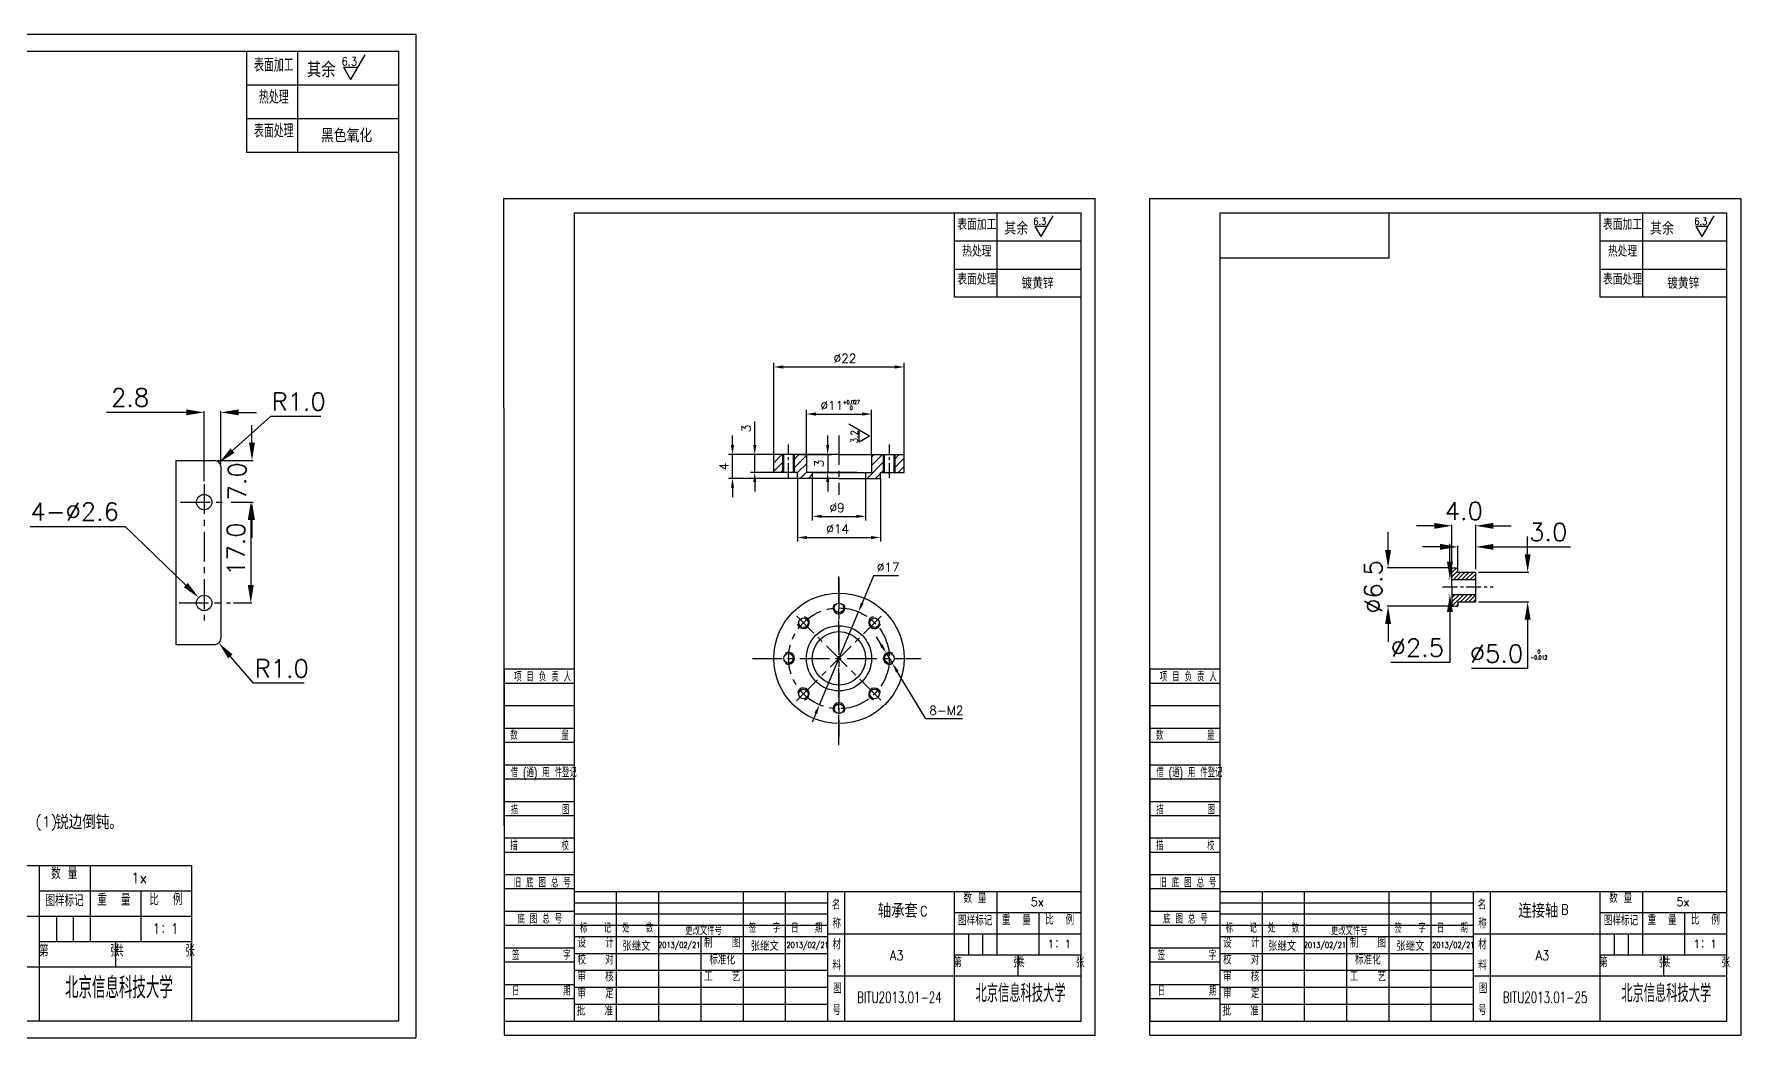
# Model space of a CAD drawing. Extents: x 2854 to 5858, y -1165 to 723.
# Drawn here: x 5184.2 to 5472.2, y -196 to -26.7 of the extents above; entities that cross this region are included whole.
import ezdxf
from ezdxf.enums import TextEntityAlignment as Align

# ---------------------------------------------------------------- set-up
doc = ezdxf.new("R2010")
doc.units = 0
doc.header["$MEASUREMENT"] = 0
doc.linetypes.add('PF_CENTER', pattern=[2, 1.25, -0.25, 0.25, -0.25])
doc.layers.get('0').update_dxf_attribs({"linetype": 'CONTINUOUS'})
doc.layers.get('DEFPOINTS').update_dxf_attribs({"linetype": 'CONTINUOUS'})
for name, color, linetype in [('1', 1, 'CONTINUOUS'), ('SMPEN_CENTER', 4, 'PF_CENTER'), ('SMPEN_DIM', 3, 'CONTINUOUS'), ('SMPEN_HATCH', 6, 'CONTINUOUS'), ('SMPEN_TEXT', 6, 'CONTINUOUS'), ('SMPEN_THICK', 7, 'CONTINUOUS')]:
    doc.layers.add(name, color=color, linetype=linetype)
doc.styles.get("Standard").update_dxf_attribs({"font": 'txt.shx', "bigfont": 'hshztxt.shx'})
doc.styles.add('STYLE1', font='complex.shx', dxfattribs={"bigfont": 'hzdx.shx'})
doc.dimstyles.get("Standard").update_dxf_attribs({"dimtxt": 3, "dimasz": 3, "dimexe": 0.18, "dimexo": 0.5, "dimgap": 1, "dimtad": 1, "dimtoh": 1, "dimdec": 1, "dimzin": 0, "dimdsep": 46, "dimtxsty": 'Standard', "dimcen": 0, "dimadec": 1, "dimazin": 0, "dimtfac": 1, "dimtdec": 1, "dimtofl": 0, "dimtmove": 0, "dimatfit": 3, "dimfxl": 0, "dimtolj": 1, "dimtzin": 0, "dimarcsym": 0})
doc.dimstyles.new('STANDARD$0', dxfattribs={"dimtxt": 3, "dimasz": 3, "dimexe": 0.18, "dimexo": 0.5, "dimgap": 1, "dimtad": 1, "dimtoh": 1, "dimdec": 1, "dimzin": 0, "dimdsep": 46, "dimtxsty": 'Standard', "dimcen": 0, "dimadec": 1, "dimazin": 0, "dimtfac": 1, "dimtdec": 1, "dimtofl": 0, "dimtmove": 0, "dimatfit": 3, "dimfxl": 0, "dimtolj": 1, "dimtzin": 0, "dimarcsym": 0})

# ---------------------------------------------------------------- blocks, each defined once
blk = doc.blocks.new('ADDBOX3')
at = {"layer": 'SMPEN_THICK', "ltscale": 8}
for p, q in [((-45, -30), (-45, 0)), ((-30, 0), (-30, -30)), ((-45, -10), (0, -10)), ((-45, -20), (0, -20)), ((0, -30), (-45, -30))]:
    blk.add_line(p, q, dxfattribs=at)
at = {"layer": 'SMPEN_TEXT', "ltscale": 8, "width": 0.667}
for s, p in [('表面加工', (-37.05, -7.32)), ('热处理', (-37.05, -16.82)), ('表面处理', (-37.05, -26.82))]:
    blk.add_text(s, height=4, dxfattribs=at).set_placement(p, align=Align.BOTTOM_CENTER)
at = {"layer": 'SMPEN_TEXT', "ltscale": 8}
for tag, p in [('HEATTREATMENT', (-15.54, -17.14)), ('SURFACETREATMENT', (-13.33, -26.97))]:
    blk.add_attdef(tag, text='', height=3.5, dxfattribs=at).set_placement(p, align=Align.BOTTOM_CENTER)
blk = doc.blocks.new('ADDBOX')
for p, q in [((0, 125), (0, 0)), ((0, 125), (25, 125)), ((25, 0), (25, 125))]:
    blk.add_line(p, q)
at = {"color": 1}
for p, q in [((0, 120), (25, 120)), ((0, 99), (25, 99)), ((0, 86), (25, 86)), ((0, 73), (25, 73)), ((0, 60), (25, 60)), ((0, 47), (25, 47)), ((0, 21), (25, 21)), ((0, 8), (25, 8))]:
    blk.add_line(p, q, dxfattribs=at)
for points in [[(0, 112), (25, 112)], [(0, 34), (25, 34)]]:
    blk.add_lwpolyline(points, dxfattribs=at)
for points in [[(0, 104), (25, 104)], [(0, 91), (25, 91)], [(0, 78), (25, 78)], [(0, 65), (25, 65)], [(0, 52), (25, 52)], [(0, 39), (25, 39)], [(0, 26), (25, 26)], [(0, 13), (25, 13)], [(0, 0), (25, 0)]]:
    blk.add_lwpolyline(points)
at = {"color": 1, "width": 0.67}
for s, p in [('项 目 负 责 人', (3.58, 120.61)), ('数        量', (2.2, 99.8)), ('借 (通) 用 件登记', (2.35, 86.62)), ('描        图', (2.35, 73.41)), ('描        校', (2.2, 60.68)), ('旧 底 图 总 号', (3.43, 47.48)), (' 底 图 总 号', (2.97, 34.66)), ('签        字', (2.82, 21.77)), ('日        期', (2.82, 9.04))]:
    blk.add_text(s, height=3, dxfattribs=at).set_placement(p)
at = {"color": 1, "ltscale": 20, "width": 0.67}
blk.add_attdef('PRJMANAGER', text='', height=3.5, dxfattribs=at).set_placement((1.5, 113), align=Align.BOTTOM_LEFT)
at = {"color": 1, "width": 0.67}
for tag, p in [('NUM', (1.5, 92)), ('DRAFTER', (1.5, 66)), ('DVERI', (1.5, 53)), ('OLDDRAWNO', (1.5, 40)), ('DRAWNO', (1.5, 27)), ('SIGNER', (1.5, 14)), ('DATE', (1.5, 1))]:
    blk.add_attdef(tag, text='', height=3.5, dxfattribs=at).set_placement(p, align=Align.BOTTOM_LEFT)
blk = doc.blocks.new('*D624')
at = {"layer": 'DEFPOINTS', "color": 0, "ltscale": 10}
for p in [(5427.45, -113.19), (5424.45, -117.45), (5427.45, -117.45)]:
    blk.add_point(p, dxfattribs=at)
at = {"layer": 'SMPEN_DIM', "color": 0, "lineweight": -2, "ltscale": 10}
for p, q in [((5421.45, -113.19), (5418.45, -113.19)), ((5424.45, -116.95), (5424.45, -113.01)), ((5427.45, -116.95), (5427.45, -113.01)), ((5430.45, -113.19), (5443.45, -113.19))]:
    blk.add_line(p, q, dxfattribs=at)
at = {"layer": 'SMPEN_DIM', "color": 0, "ltscale": 10}
for points in [[(5421.45, -112.69), (5421.45, -113.69), (5424.45, -113.19)], [(5430.45, -112.69), (5430.45, -113.69), (5427.45, -113.19)]]:
    blk.add_solid(points, dxfattribs=at)
at = {"layer": 'SMPEN_DIM', "color": 0, "ltscale": 10, "insert": (5439.7, -110.69), "char_height": 3, "attachment_point": 5}
blk.add_mtext('\\A1;3.0', dxfattribs=at)
blk = doc.blocks.new('*D623')
at = {"layer": 'DEFPOINTS', "color": 0, "ltscale": 10}
for p in [(5423.45, -118.7), (5423.11, -121.2), (5423.45, -121.2)]:
    blk.add_point(p, dxfattribs=at)
at = {"layer": 'SMPEN_DIM', "color": 0, "lineweight": -2, "ltscale": 10}
for p, q in [((5423.11, -115.7), (5423.11, -112.7)), ((5422.95, -118.7), (5422.93, -118.7)), ((5422.95, -121.2), (5422.93, -121.2)), ((5423.11, -124.2), (5423.11, -132.7)), ((5423.11, -132.7), (5413.11, -132.7))]:
    blk.add_line(p, q, dxfattribs=at)
at = {"layer": 'SMPEN_DIM', "color": 0, "ltscale": 10}
for points in [[(5422.61, -115.7), (5423.61, -115.7), (5423.11, -118.7)], [(5422.61, -124.2), (5423.61, -124.2), (5423.11, -121.2)]]:
    blk.add_solid(points, dxfattribs=at)
at = {"layer": 'SMPEN_DIM', "color": 0, "ltscale": 10, "insert": (5417.61, -130.2), "char_height": 3, "attachment_point": 5}
blk.add_mtext('\\A1;%%C2.5', dxfattribs=at)
blk = doc.blocks.new('*D622')
at = {"layer": 'DEFPOINTS', "color": 0, "ltscale": 10}
for p in [(5427.45, -109.64), (5423.45, -116.7), (5427.45, -117.45)]:
    blk.add_point(p, dxfattribs=at)
at = {"layer": 'SMPEN_DIM', "color": 0, "lineweight": -2, "ltscale": 10}
for p, q in [((5420.45, -109.64), (5417.45, -109.64)), ((5423.45, -116.2), (5423.45, -109.46)), ((5427.45, -116.95), (5427.45, -109.46)), ((5430.45, -109.64), (5433.45, -109.64))]:
    blk.add_line(p, q, dxfattribs=at)
at = {"layer": 'SMPEN_DIM', "color": 0, "ltscale": 10}
for points in [[(5420.45, -109.14), (5420.45, -110.14), (5423.45, -109.64)], [(5430.45, -109.14), (5430.45, -110.14), (5427.45, -109.64)]]:
    blk.add_solid(points, dxfattribs=at)
at = {"layer": 'SMPEN_DIM', "color": 0, "ltscale": 10, "insert": (5425.45, -107.14), "char_height": 3, "attachment_point": 5}
blk.add_mtext('\\A1;4.0', dxfattribs=at)
blk = doc.blocks.new('*D621')
at = {"layer": 'DEFPOINTS', "color": 0, "ltscale": 10}
for p in [(5427.45, -117.45), (5427.45, -122.45), (5436.22, -122.45)]:
    blk.add_point(p, dxfattribs=at)
at = {"layer": 'SMPEN_DIM', "color": 0, "lineweight": -2, "ltscale": 10}
for p, q in [((5436.22, -114.45), (5436.22, -111.45)), ((5427.95, -117.45), (5436.4, -117.45)), ((5427.95, -122.45), (5436.4, -122.45)), ((5436.22, -125.45), (5436.22, -133.7)), ((5436.22, -133.7), (5426.72, -133.7))]:
    blk.add_line(p, q, dxfattribs=at)
at = {"layer": 'SMPEN_DIM', "color": 0, "ltscale": 10}
for points in [[(5435.72, -114.45), (5436.72, -114.45), (5436.22, -117.45)], [(5435.72, -125.45), (5436.72, -125.45), (5436.22, -122.45)]]:
    blk.add_solid(points, dxfattribs=at)
at = {"layer": 'SMPEN_DIM', "color": 0, "ltscale": 10, "insert": (5430.97, -131.2), "char_height": 3, "attachment_point": 5}
blk.add_mtext('\\A1;%%C5.0', dxfattribs=at)
blk = doc.blocks.new('*D620')
at = {"layer": 'DEFPOINTS', "color": 0, "ltscale": 10}
for p in [(5423.45, -116.7), (5412.67, -123.2), (5423.45, -123.2)]:
    blk.add_point(p, dxfattribs=at)
at = {"layer": 'SMPEN_DIM', "color": 0, "lineweight": -2, "ltscale": 10}
for p, q in [((5412.67, -113.7), (5412.67, -110.7)), ((5422.95, -116.7), (5412.49, -116.7)), ((5422.95, -123.2), (5412.49, -123.2)), ((5412.67, -126.2), (5412.67, -129.2))]:
    blk.add_line(p, q, dxfattribs=at)
at = {"layer": 'SMPEN_DIM', "color": 0, "ltscale": 10}
for points in [[(5412.17, -113.7), (5413.17, -113.7), (5412.67, -116.7)], [(5412.17, -126.2), (5413.17, -126.2), (5412.67, -123.2)]]:
    blk.add_solid(points, dxfattribs=at)
at = {"layer": 'SMPEN_DIM', "color": 0, "ltscale": 10, "insert": (5410.17, -119.95), "char_height": 3, "attachment_point": 5, "rotation": 90}
blk.add_mtext('\\A1;%%C6.5', dxfattribs=at)
blk = doc.blocks.new('*D616')
at = {"layer": 'DEFPOINTS', "color": 0, "ltscale": 10}
for p in [(5215.69, -90.5), (5215.69, -99.64), (5212.89, -102.63)]:
    blk.add_point(p, dxfattribs=at)
at = {"layer": 'SMPEN_DIM', "color": 0, "lineweight": -2, "ltscale": 10}
for p, q in [((5209.89, -90.5), (5196.39, -90.5)), ((5212.89, -102.13), (5212.89, -90.32)), ((5215.69, -99.14), (5215.69, -90.32)), ((5218.69, -90.5), (5221.69, -90.5))]:
    blk.add_line(p, q, dxfattribs=at)
at = {"layer": 'SMPEN_DIM', "color": 0, "ltscale": 10}
for points in [[(5209.89, -90), (5209.89, -91), (5212.89, -90.5)], [(5218.69, -90), (5218.69, -91), (5215.69, -90.5)]]:
    blk.add_solid(points, dxfattribs=at)
at = {"layer": 'SMPEN_DIM', "color": 0, "ltscale": 10, "insert": (5200.39, -88), "char_height": 3, "attachment_point": 5}
blk.add_mtext('\\A1;2.8', dxfattribs=at)
blk = doc.blocks.new('*D615')
at = {"layer": 'DEFPOINTS', "color": 0, "ltscale": 10}
for p in [(5214.69, -98.64), (5220.95, -98.64), (5216.93, -105.64)]:
    blk.add_point(p, dxfattribs=at)
at = {"layer": 'SMPEN_DIM', "color": 0, "lineweight": -2, "ltscale": 10}
for p, q in [((5220.95, -95.64), (5220.95, -92.64)), ((5215.19, -98.64), (5221.13, -98.64)), ((5217.43, -105.64), (5221.13, -105.64)), ((5220.95, -108.64), (5220.95, -111.64))]:
    blk.add_line(p, q, dxfattribs=at)
at = {"layer": 'SMPEN_DIM', "color": 0, "ltscale": 10}
for points in [[(5220.45, -95.64), (5221.45, -95.64), (5220.95, -98.64)], [(5220.45, -108.64), (5221.45, -108.64), (5220.95, -105.64)]]:
    blk.add_solid(points, dxfattribs=at)
at = {"layer": 'SMPEN_DIM', "color": 0, "ltscale": 10, "insert": (5218.45, -102.14), "char_height": 3, "attachment_point": 5, "rotation": 90}
blk.add_mtext('\\A1;7.0', dxfattribs=at)
blk = doc.blocks.new('*D614')
at = {"layer": 'DEFPOINTS', "color": 0, "ltscale": 10}
for p in [(5216.93, -105.64), (5217.34, -122.64), (5220.75, -122.64)]:
    blk.add_point(p, dxfattribs=at)
at = {"layer": 'SMPEN_DIM', "color": 0, "lineweight": -2, "ltscale": 10}
for p, q in [((5217.43, -105.64), (5220.93, -105.64)), ((5220.75, -108.64), (5220.75, -119.64)), ((5217.84, -122.64), (5220.93, -122.64))]:
    blk.add_line(p, q, dxfattribs=at)
at = {"layer": 'SMPEN_DIM', "color": 0, "ltscale": 10}
for points in [[(5220.25, -108.64), (5221.25, -108.64), (5220.75, -105.64)], [(5220.25, -119.64), (5221.25, -119.64), (5220.75, -122.64)]]:
    blk.add_solid(points, dxfattribs=at)
at = {"layer": 'SMPEN_DIM', "color": 0, "ltscale": 10, "insert": (5218.25, -113.57), "char_height": 3, "attachment_point": 5, "rotation": 90}
blk.add_mtext('\\A1;17.0', dxfattribs=at)
blk = doc.blocks.new('*D613')
at = {"layer": 'DEFPOINTS', "color": 0, "ltscale": 10}
for p in [(5214.69, -128.64), (5215.34, -129.39)]:
    blk.add_point(p, dxfattribs=at)
at = {"layer": 'SMPEN_DIM', "color": 0, "lineweight": -2, "ltscale": 10}
for p, q in [((5221.23, -136.2), (5217.31, -131.66)), ((5229.73, -136.2), (5221.23, -136.2))]:
    blk.add_line(p, q, dxfattribs=at)
at = {"layer": 'SMPEN_DIM', "color": 0, "ltscale": 10}
blk.add_solid([(5217.68, -131.33), (5216.93, -131.99), (5215.34, -129.39)], dxfattribs=at)
at = {"layer": 'SMPEN_DIM', "color": 0, "ltscale": 10, "insert": (5225.98, -133.7), "char_height": 3, "attachment_point": 5}
blk.add_mtext('\\A1;R1.0', dxfattribs=at)
blk = doc.blocks.new('*D612')
at = {"layer": 'DEFPOINTS', "color": 0, "ltscale": 10}
for p in [(5214.69, -99.64), (5215.43, -98.97)]:
    blk.add_point(p, dxfattribs=at)
at = {"layer": 'SMPEN_DIM', "color": 0, "lineweight": -2, "ltscale": 10}
for p, q in [((5224.08, -91.19), (5217.66, -96.96)), ((5232.58, -91.19), (5224.08, -91.19))]:
    blk.add_line(p, q, dxfattribs=at)
at = {"layer": 'SMPEN_DIM', "color": 0, "ltscale": 10}
blk.add_solid([(5217.33, -96.59), (5218, -97.33), (5215.43, -98.97)], dxfattribs=at)
at = {"layer": 'SMPEN_DIM', "color": 0, "ltscale": 10, "insert": (5228.83, -88.69), "char_height": 3, "attachment_point": 5}
blk.add_mtext('\\A1;R1.0', dxfattribs=at)
blk = doc.blocks.new('*D611')
at = {"layer": 'DEFPOINTS', "color": 0, "ltscale": 10}
for p in [(5211.95, -121.73), (5213.82, -123.54)]:
    blk.add_point(p, dxfattribs=at)
at = {"layer": 'SMPEN_DIM', "color": 0, "lineweight": -2, "ltscale": 10}
for p, q in [((5183.54, -109.74), (5199.54, -109.74)), ((5199.54, -109.74), (5209.8, -119.65))]:
    blk.add_line(p, q, dxfattribs=at)
at = {"layer": 'SMPEN_DIM', "color": 0, "ltscale": 10}
blk.add_solid([(5210.14, -119.29), (5209.45, -120.01), (5211.95, -121.73)], dxfattribs=at)
at = {"layer": 'SMPEN_DIM', "color": 0, "ltscale": 10, "insert": (5191.04, -107.24), "char_height": 3, "attachment_point": 5}
blk.add_mtext('\\A1;4-∅2.6', dxfattribs=at)
blk = doc.blocks.new('*D605')
at = {"layer": 'DEFPOINTS', "color": 0, "ltscale": 10}
for p in [(5305.79, -97.63), (5309.01, -97.63), (5309.01, -100.63)]:
    blk.add_point(p, dxfattribs=at)
at = {"layer": 'SMPEN_DIM', "color": 0, "lineweight": -2, "ltscale": 10}
for p, q in [((5305.79, -96.03), (5305.79, -92.03)), ((5309.01, -97.63), (5305.09, -97.63)), ((5305.79, -100.63), (5305.79, -97.63)), ((5309.01, -100.63), (5305.09, -100.63)), ((5305.79, -102.23), (5305.79, -103.83))]:
    blk.add_line(p, q, dxfattribs=at)
at = {"layer": 'SMPEN_DIM', "color": 0, "ltscale": 10}
for points in [[(5305.53, -96.03), (5306.06, -96.03), (5305.79, -97.63)], [(5305.53, -102.23), (5306.06, -102.23), (5305.79, -100.63)]]:
    blk.add_solid(points, dxfattribs=at)
at = {"layer": 'SMPEN_DIM', "color": 0, "ltscale": 10, "insert": (5304.34, -93.23), "char_height": 1.5, "attachment_point": 5, "rotation": 90}
blk.add_mtext('\\A1;3', dxfattribs=at)
blk = doc.blocks.new('*D604')
at = {"layer": 'DEFPOINTS', "color": 0, "ltscale": 10}
for p in [(5331.01, -82.85), (5309.01, -97.63), (5331.01, -97.63)]:
    blk.add_point(p, dxfattribs=at)
at = {"layer": 'SMPEN_DIM', "color": 0, "lineweight": -2, "ltscale": 10}
for p, q in [((5309.01, -97.63), (5309.01, -82.15)), ((5310.61, -82.85), (5329.41, -82.85)), ((5331.01, -97.63), (5331.01, -82.15))]:
    blk.add_line(p, q, dxfattribs=at)
at = {"layer": 'SMPEN_DIM', "color": 0, "ltscale": 10}
for points in [[(5310.61, -82.58), (5310.61, -83.12), (5309.01, -82.85)], [(5329.41, -82.58), (5329.41, -83.12), (5331.01, -82.85)]]:
    blk.add_solid(points, dxfattribs=at)
at = {"layer": 'SMPEN_DIM', "color": 0, "ltscale": 10, "insert": (5321.03, -81.4), "char_height": 1.5, "attachment_point": 5}
blk.add_mtext('\\A1;%%C22', dxfattribs=at)
blk = doc.blocks.new('*D603')
at = {"layer": 'DEFPOINTS', "color": 0, "ltscale": 10}
for p in [(5325.51, -90.79), (5314.51, -97.63), (5325.51, -97.63)]:
    blk.add_point(p, dxfattribs=at)
at = {"layer": 'SMPEN_DIM', "color": 0, "lineweight": -2, "ltscale": 10}
for p, q in [((5314.51, -97.63), (5314.51, -90.09)), ((5316.11, -90.79), (5323.91, -90.79)), ((5325.51, -97.63), (5325.51, -90.09))]:
    blk.add_line(p, q, dxfattribs=at)
at = {"layer": 'SMPEN_DIM', "color": 0, "ltscale": 10}
for points in [[(5316.11, -90.52), (5316.11, -91.06), (5314.51, -90.79)], [(5323.91, -90.52), (5323.91, -91.06), (5325.51, -90.79)]]:
    blk.add_solid(points, dxfattribs=at)
at = {"layer": 'SMPEN_DIM', "color": 0, "ltscale": 10, "insert": (5318.82, -89.34), "char_height": 1.5, "attachment_point": 5}
blk.add_mtext('\\A1;%%C11', dxfattribs=at)
blk = doc.blocks.new('*D602')
at = {"layer": 'DEFPOINTS', "color": 0, "ltscale": 10}
for p in [(5313.22, -97.63), (5315.51, -100.63), (5318.1, -100.63)]:
    blk.add_point(p, dxfattribs=at)
at = {"layer": 'SMPEN_DIM', "color": 0, "lineweight": -2, "ltscale": 10}
for p, q in [((5318.1, -96.03), (5318.1, -94.43)), ((5313.22, -97.63), (5318.8, -97.63)), ((5318.1, -97.63), (5318.1, -100.63)), ((5315.51, -100.63), (5318.8, -100.63)), ((5318.1, -102.23), (5318.1, -103.83))]:
    blk.add_line(p, q, dxfattribs=at)
at = {"layer": 'SMPEN_DIM', "color": 0, "ltscale": 10}
for points in [[(5317.84, -96.03), (5318.37, -96.03), (5318.1, -97.63)], [(5317.84, -102.23), (5318.37, -102.23), (5318.1, -100.63)]]:
    blk.add_solid(points, dxfattribs=at)
at = {"layer": 'SMPEN_DIM', "color": 0, "ltscale": 10, "insert": (5316.65, -99.13), "char_height": 1.5, "attachment_point": 5, "rotation": 90}
blk.add_mtext('\\A1;3', dxfattribs=at)
blk = doc.blocks.new('*D601')
at = {"layer": 'DEFPOINTS', "color": 0, "ltscale": 10}
for p in [(5302.04, -97.63), (5309.01, -97.63), (5313.01, -101.63)]:
    blk.add_point(p, dxfattribs=at)
at = {"layer": 'SMPEN_DIM', "color": 0, "lineweight": -2, "ltscale": 10}
for p, q in [((5302.04, -96.03), (5302.04, -94.43)), ((5309.01, -97.63), (5301.34, -97.63)), ((5302.04, -101.63), (5302.04, -97.63)), ((5313.01, -101.63), (5301.34, -101.63)), ((5302.04, -103.23), (5302.04, -104.83))]:
    blk.add_line(p, q, dxfattribs=at)
at = {"layer": 'SMPEN_DIM', "color": 0, "ltscale": 10}
for points in [[(5301.77, -96.03), (5302.31, -96.03), (5302.04, -97.63)], [(5301.77, -103.23), (5302.31, -103.23), (5302.04, -101.63)]]:
    blk.add_solid(points, dxfattribs=at)
at = {"layer": 'SMPEN_DIM', "color": 0, "ltscale": 10, "insert": (5300.59, -99.63), "char_height": 1.5, "attachment_point": 5, "rotation": 90}
blk.add_mtext('\\A1;4', dxfattribs=at)
blk = doc.blocks.new('*D600')
at = {"layer": 'DEFPOINTS', "color": 0, "ltscale": 10}
for p in [(5323.3, -124.15), (5316.71, -139.82)]:
    blk.add_point(p, dxfattribs=at)
at = {"layer": 'SMPEN_DIM', "color": 0, "lineweight": -2, "ltscale": 10}
for p, q in [((5325.86, -118.07), (5323.92, -122.68)), ((5330.06, -118.07), (5325.86, -118.07)), ((5316.71, -139.82), (5323.3, -124.15)), ((5316.09, -141.3), (5315.47, -142.77))]:
    blk.add_line(p, q, dxfattribs=at)
at = {"layer": 'SMPEN_DIM', "color": 0, "ltscale": 10}
for points in [[(5323.68, -122.58), (5324.17, -122.78), (5323.3, -124.15)], [(5315.84, -141.19), (5316.33, -141.4), (5316.71, -139.82)]]:
    blk.add_solid(points, dxfattribs=at)
at = {"layer": 'SMPEN_DIM', "color": 0, "ltscale": 10, "insert": (5328.31, -116.62), "char_height": 1.5, "attachment_point": 5}
blk.add_mtext('\\A1;∅17', dxfattribs=at)
blk = doc.blocks.new('*D599')
at = {"layer": 'DEFPOINTS', "color": 0, "ltscale": 10}
for p in [(5327.99, -131.13), (5329.02, -132.84)]:
    blk.add_point(p, dxfattribs=at)
at = {"layer": 'SMPEN_DIM', "color": 0, "lineweight": -2, "ltscale": 10}
for p, q in [((5327.16, -129.76), (5326.34, -128.39)), ((5327.99, -131.13), (5329.02, -132.84)), ((5334.68, -142.22), (5329.85, -134.22)), ((5340.88, -142.22), (5334.68, -142.22))]:
    blk.add_line(p, q, dxfattribs=at)
at = {"layer": 'SMPEN_DIM', "color": 0, "ltscale": 10}
for points in [[(5327.39, -129.62), (5326.94, -129.9), (5327.99, -131.13)], [(5330.08, -134.08), (5329.62, -134.35), (5329.02, -132.84)]]:
    blk.add_solid(points, dxfattribs=at)
at = {"layer": 'SMPEN_DIM', "color": 0, "ltscale": 10, "insert": (5338.13, -140.77), "char_height": 1.5, "attachment_point": 5}
blk.add_mtext('\\A1;8-M2', dxfattribs=at)
blk = doc.blocks.new('*D598')
at = {"layer": 'DEFPOINTS', "color": 0, "ltscale": 10}
for p in [(5313.01, -101.63), (5327.01, -101.63), (5327.01, -111.61)]:
    blk.add_point(p, dxfattribs=at)
at = {"layer": 'SMPEN_DIM', "color": 0, "lineweight": -2, "ltscale": 10}
for p, q in [((5313.01, -101.63), (5313.01, -112.31)), ((5327.01, -101.63), (5327.01, -112.31)), ((5314.61, -111.61), (5325.41, -111.61))]:
    blk.add_line(p, q, dxfattribs=at)
at = {"layer": 'SMPEN_DIM', "color": 0, "ltscale": 10}
for points in [[(5314.61, -111.35), (5314.61, -111.88), (5313.01, -111.61)], [(5325.41, -111.35), (5325.41, -111.88), (5327.01, -111.61)]]:
    blk.add_solid(points, dxfattribs=at)
at = {"layer": 'SMPEN_DIM', "color": 0, "ltscale": 10, "insert": (5319.79, -110.16), "char_height": 1.5, "attachment_point": 5}
blk.add_mtext('\\A1;%%C14', dxfattribs=at)
blk = doc.blocks.new('*D597')
at = {"layer": 'DEFPOINTS', "color": 0, "ltscale": 10}
for p in [(5315.51, -101.63), (5324.51, -101.63), (5324.51, -108.04)]:
    blk.add_point(p, dxfattribs=at)
at = {"layer": 'SMPEN_DIM', "color": 0, "lineweight": -2, "ltscale": 10}
for p, q in [((5315.51, -101.63), (5315.51, -108.74)), ((5324.51, -101.63), (5324.51, -108.74)), ((5317.11, -108.04), (5322.91, -108.04))]:
    blk.add_line(p, q, dxfattribs=at)
at = {"layer": 'SMPEN_DIM', "color": 0, "ltscale": 10}
for points in [[(5317.11, -107.77), (5317.11, -108.31), (5315.51, -108.04)], [(5322.91, -107.77), (5322.91, -108.31), (5324.51, -108.04)]]:
    blk.add_solid(points, dxfattribs=at)
at = {"layer": 'SMPEN_DIM', "color": 0, "ltscale": 10, "insert": (5319.68, -106.59), "char_height": 1.5, "attachment_point": 5}
blk.add_mtext('\\A1;%%C9', dxfattribs=at)

msp = doc.modelspace()

# ---------------------------------------------------------------- hatches: boundary and pattern name
at = {"layer": 'SMPEN_HATCH'}
h = msp.add_hatch(dxfattribs=at)
h.set_pattern_fill('ANSI31', color=256, scale=8, style=0)
h.set_pattern_definition([(45, (3801.1326, -1988.7251), (-0.7071068, 0.7071068), [])])
h.paths.add_polyline_path([(5310.51, -97.63), (5309.01, -97.63), (5309.01, -100.63), (5310.51, -100.63)])
h.paths.add_polyline_path([(5310.71, -97.63), (5310.51, -97.63), (5310.51, -100.63), (5310.71, -100.63)])
h.paths.add_polyline_path([(5312.51, -97.63), (5312.31, -97.63), (5312.31, -100.63), (5312.51, -100.63)])
h.paths.add_polyline_path([(5314.51, -97.63), (5312.51, -97.63), (5312.51, -100.63), (5313.01, -100.63), (5313.01, -101.63), (5315.51, -101.63), (5315.51, -100.63), (5314.51, -100.63)])
h.paths.add_polyline_path([(5327.01, -100.63), (5327.51, -100.63), (5327.51, -97.63), (5325.51, -97.63), (5325.51, -100.63), (5324.51, -100.63), (5324.51, -101.63), (5327.01, -101.63)])
h.paths.add_polyline_path([(5327.71, -97.63), (5327.51, -97.63), (5327.51, -100.63), (5327.71, -100.63)])
h.paths.add_polyline_path([(5329.51, -97.63), (5329.31, -97.63), (5329.31, -100.63), (5329.51, -100.63)])
h.paths.add_polyline_path([(5331.01, -97.63), (5329.51, -97.63), (5329.51, -100.63), (5331.01, -100.63)])
h = msp.add_hatch(dxfattribs=at)
h.set_pattern_fill('ANSI31', color=256, scale=4, style=0)
h.set_pattern_definition([(45, (3810.34475, -1988.72507), (-0.35355339, 0.35355339), [])])
h.paths.add_polyline_path([(5424.45, -117.45), (5424.45, -116.7), (5423.45, -116.7), (5423.45, -118.7), (5424.45, -118.7), (5427.45, -118.7), (5427.45, -117.45)])
h.paths.add_polyline_path([(5427.45, -122.45), (5427.45, -121.2), (5424.45, -121.2), (5423.45, -121.2), (5423.45, -123.2), (5424.45, -123.2), (5424.45, -122.45)])

# ---------------------------------------------------------------- linework, layer by layer
for p, q in [((5108.15, -29.56), (5245.75, -29.56)), ((5384.33, -56.83), (5469.83, -56.83)), ((5309.01, -100.63), (5309.01, -97.63)), ((5314.51, -97.63), (5309.01, -97.63)), ((5320.01, -97.63), (5314.51, -97.63)), ((5320.01, -97.63), (5325.51, -97.63)), ((5325.51, -97.63), (5331.01, -97.63)), ((5331.01, -100.63), (5331.01, -97.63)), ((5208.09, -98.64), (5214.69, -98.64)), ((5208.09, -98.64), (5208.09, -120.64)), ((5313.01, -100.63), (5309.01, -100.63)), ((5313.01, -101.63), (5313.01, -100.63)), ((5317.01, -100.63), (5314.51, -100.63)), ((5317.01, -100.63), (5323.01, -100.63)), ((5323.01, -100.63), (5317.01, -100.63)), ((5323.01, -100.63), (5325.51, -100.63)), ((5327.01, -101.63), (5327.01, -100.63)), ((5327.01, -100.63), (5331.01, -100.63)), ((5320.01, -101.63), (5313.01, -101.63)), ((5320.01, -101.63), (5327.01, -101.63)), ((5423.45, -119.95), (5423.45, -116.7)), ((5424.45, -117.45), (5424.45, -116.7)), ((5427.45, -122.45), (5427.45, -117.45)), ((5208.09, -120.64), (5208.09, -129.64)), ((5423.45, -119.95), (5423.45, -123.2)), ((5424.45, -122.45), (5424.45, -123.2)), ((5208.09, -129.64), (5214.69, -129.64)), ((5108.15, -193.15), (5245.75, -193.15)), ((5275.37, -193.16), (5360.87, -193.16)), ((5384.33, -193.16), (5469.83, -193.16))]:
    msp.add_line(p, q)
at = {"linetype": 'Continuous'}
for p, q in [((5245.75, -193.15), (5245.75, -29.56)), ((5275.37, -193.16), (5275.37, -56.83)), ((5360.87, -193.16), (5360.87, -56.83)), ((5384.33, -193.16), (5384.33, -56.83)), ((5469.83, -193.16), (5469.83, -56.83))]:
    msp.add_line(p, q, dxfattribs=at)
at = {"ltscale": 10}
for p, q in [((5275.37, -56.83), (5360.87, -56.83)), ((5210.75, -166.93), (5210.75, -193.15))]:
    msp.add_line(p, q, dxfattribs=at)
at = {"ltscale": 4}
for p, q in [((5310.71, -100.63), (5310.71, -97.63)), ((5312.31, -100.63), (5312.31, -97.63)), ((5327.71, -100.63), (5327.71, -97.63)), ((5329.31, -100.63), (5329.31, -97.63)), ((5215.69, -99.64), (5215.69, -128.64))]:
    msp.add_line(p, q, dxfattribs=at)
at = {"ltscale": 8}
for p, q in [((5314.51, -97.63), (5314.51, -100.63)), ((5325.51, -97.63), (5325.51, -100.63)), ((5315.51, -100.63), (5315.51, -101.63)), ((5324.51, -100.63), (5324.51, -101.63)), ((5423.45, -116.7), (5424.45, -116.7)), ((5424.45, -117.45), (5427.45, -117.45)), ((5423.45, -118.7), (5424.45, -118.7)), ((5423.45, -121.2), (5424.45, -121.2)), ((5423.45, -123.2), (5424.45, -123.2)), ((5424.45, -122.45), (5427.45, -122.45))]:
    msp.add_line(p, q, dxfattribs=at)
at = {"ltscale": 2}
for p, q in [((5424.45, -118.7), (5427.45, -118.7)), ((5424.45, -121.2), (5427.45, -121.2))]:
    msp.add_line(p, q, dxfattribs=at)
at = {"color": 7}
for p, q in [((5108.15, -166.93), (5210.75, -166.93)), ((5108.15, -166.93), (5210.75, -166.93)), ((5185.1, -193.15), (5185.1, -166.93)), ((5275.37, -193.16), (5275.37, -171.31)), ((5275.37, -171.31), (5360.87, -171.31)), ((5275.37, -171.31), (5360.87, -171.31)), ((5318.12, -193.16), (5318.12, -171.31)), ((5339.49, -193.16), (5339.49, -171.31)), ((5384.33, -171.31), (5469.83, -171.31)), ((5384.33, -171.31), (5469.83, -171.31)), ((5384.33, -193.16), (5384.33, -171.31)), ((5427.08, -193.16), (5427.08, -171.31)), ((5448.45, -193.16), (5448.45, -171.31)), ((5159.45, -175.48), (5210.75, -175.48)), ((5318.12, -178.43), (5360.87, -178.43)), ((5427.08, -178.43), (5469.83, -178.43)), ((5275.37, -178.91), (5318.12, -178.91)), ((5384.33, -178.91), (5427.08, -178.91)), ((5159.45, -184.03), (5210.75, -184.03)), ((5318.12, -185.56), (5360.87, -185.56)), ((5427.08, -185.56), (5469.83, -185.56))]:
    msp.add_line(p, q, dxfattribs=at)
at = {"color": 6}
for p, q in [((5193.65, -166.93), (5193.65, -179.76)), ((5202.2, -171.21), (5202.2, -179.76)), ((5282.49, -193.16), (5282.49, -171.31)), ((5289.62, -193.16), (5289.62, -171.31)), ((5303.87, -193.16), (5303.87, -171.31)), ((5310.99, -193.16), (5310.99, -171.31)), ((5320.97, -193.16), (5320.97, -171.31)), ((5346.62, -171.31), (5346.62, -181.99)), ((5391.45, -193.16), (5391.45, -171.31)), ((5398.58, -193.16), (5398.58, -171.31)), ((5412.83, -193.16), (5412.83, -171.31)), ((5419.95, -193.16), (5419.95, -171.31)), ((5429.93, -193.16), (5429.93, -171.31)), ((5455.58, -171.31), (5455.58, -181.99)), ((5187.95, -175.48), (5187.95, -179.76)), ((5190.8, -175.48), (5190.8, -179.76)), ((5275.37, -173.21), (5318.12, -173.21)), ((5275.37, -175.11), (5318.12, -175.11)), ((5353.74, -174.87), (5353.74, -181.99)), ((5384.33, -173.21), (5427.08, -173.21)), ((5384.33, -175.11), (5427.08, -175.11)), ((5462.7, -174.87), (5462.7, -181.99)), ((5275.37, -177.01), (5318.12, -177.01)), ((5341.87, -178.43), (5341.87, -181.99)), ((5344.24, -178.43), (5344.24, -181.99)), ((5384.33, -177.01), (5427.08, -177.01)), ((5450.83, -178.43), (5450.83, -181.99)), ((5453.2, -178.43), (5453.2, -181.99)), ((5197.93, -179.76), (5197.93, -184.03)), ((5296.74, -193.16), (5296.74, -178.91)), ((5405.7, -193.16), (5405.7, -178.91)), ((5275.37, -181.76), (5318.12, -181.76)), ((5350.18, -181.99), (5350.18, -185.56)), ((5384.33, -181.76), (5427.08, -181.76)), ((5459.14, -181.99), (5459.14, -185.56)), ((5275.37, -184.61), (5318.12, -184.61)), ((5384.33, -184.61), (5427.08, -184.61)), ((5275.37, -187.46), (5318.12, -187.46)), ((5384.33, -187.46), (5427.08, -187.46)), ((5275.37, -190.31), (5318.12, -190.31)), ((5384.33, -190.31), (5427.08, -190.31))]:
    msp.add_line(p, q, dxfattribs=at)
for centre, radius in [((5212.89, -105.64), 1.3), ((5212.89, -122.64), 1.3), ((5320.01, -131.99), 11), ((5320.01, -123.49), 0.8), ((5314, -125.98), 0.8), ((5320.01, -131.99), 5.5), ((5326.02, -125.98), 0.8), ((5320.01, -131.99), 4.5), ((5311.51, -131.99), 0.8), ((5328.51, -131.99), 0.8), ((5314, -138), 0.8), ((5326.02, -138), 0.8), ((5320.01, -140.49), 0.8)]:
    msp.add_circle(centre, radius)
msp.add_arc((5214.69, -99.64), 1, 0, 90)
at = {"color": 7, "ltscale": 4}
msp.add_arc((5214.69, -128.64), 1, 270, 0, dxfattribs=at)
at = {"layer": '1', "ltscale": 10}
for p, q in [((5248.6, -26.71), (5248.6, -196)), ((5263.39, -54.43), (5263.49, -195.53)), ((5263.39, -54.43), (5363.24, -54.43)), ((5363.24, -195.53), (5363.24, -54.43)), ((5372.45, -54.43), (5472.2, -54.43)), ((5372.45, -195.53), (5372.45, -54.43)), ((5472.2, -54.43), (5472.2, -195.53)), ((5093.9, -196), (5248.6, -196))]:
    msp.add_line(p, q, dxfattribs=at)
at = {"layer": 'SMPEN_CENTER', "ltscale": 4}
for p, q in [((5320.01, -94.38), (5320.01, -104.42)), ((5212.89, -102.63), (5212.89, -126.2)), ((5208.91, -105.64), (5216.93, -105.64)), ((5320.01, -146.6), (5320.01, -118.16)), ((5320.01, -118.42), (5320.01, -145.33)), ((5208.64, -122.64), (5217.34, -122.64)), ((5312.85, -139.15), (5327.14, -124.85)), ((5327.07, -139.05), (5312.92, -124.9)), ((5305.4, -131.99), (5333.84, -131.99))]:
    msp.add_line(p, q, dxfattribs=at)
at = {"layer": 'SMPEN_CENTER', "ltscale": 2}
for p, q in [((5311.51, -101.56), (5311.51, -95.91)), ((5328.51, -101.56), (5328.51, -95.91)), ((5421.87, -119.95), (5430.42, -119.95))]:
    msp.add_line(p, q, dxfattribs=at)
at = {"layer": 'SMPEN_CENTER', "ltscale": 4}
msp.add_circle((5320.01, -131.99), 8.5, dxfattribs=at)
at = {"layer": 'SMPEN_DIM'}
for p, q in [((5239.99, -30.18), (5237.57, -34.37)), ((5236.37, -32.3), (5237.57, -34.37)), ((5236.37, -32.3), (5238.77, -32.3)), ((5356.07, -57.35), (5354.05, -60.84)), ((5467.62, -57.35), (5465.6, -60.84)), ((5353.05, -59.12), (5355.05, -59.12)), ((5353.05, -59.12), (5354.05, -60.84)), ((5464.61, -59.12), (5466.6, -59.12)), ((5464.61, -59.12), (5465.6, -60.84)), ((5321.67, -92.43), (5325.17, -94.45)), ((5323.44, -95.45), (5323.44, -93.45)), ((5323.44, -95.45), (5325.17, -94.45))]:
    msp.add_line(p, q, dxfattribs=at)
at = {"layer": 'SMPEN_DIM', "ltscale": 4}
for p, q in [((5310.51, -100.63), (5310.51, -97.63)), ((5312.51, -100.63), (5312.51, -97.63)), ((5327.51, -100.63), (5327.51, -97.63)), ((5329.51, -100.63), (5329.51, -97.63))]:
    msp.add_line(p, q, dxfattribs=at)
at = {"layer": 'SMPEN_DIM'}
for centre, start, end in [((5320.01, -123.49), 144.5001, 34.0003), ((5314, -125.98), 189.5001, 79.0003), ((5326.02, -125.98), 99.5001, 349.0003), ((5311.51, -131.99), 234.5001, 124.0003), ((5328.51, -131.99), 54.5001, 304.0003), ((5314, -138), 279.5001, 169.0003), ((5326.02, -138), 9.5001, 259.0003), ((5320.01, -140.49), 324.5001, 214.0003)]:
    msp.add_arc(centre, 1, start, end, dxfattribs=at)
at = {"layer": 'SMPEN_THICK', "color": 1}
for p, q in [((5093.9, -26.71), (5213.6, -26.71)), ((5093.9, -26.71), (5248.6, -26.71)), ((5263.49, -195.53), (5363.24, -195.53)), ((5263.49, -195.53), (5363.24, -195.53)), ((5372.45, -195.53), (5472.2, -195.53)), ((5372.45, -195.53), (5472.2, -195.53))]:
    msp.add_line(p, q, dxfattribs=at)
at = {"layer": 'SMPEN_THICK', "color": 1, "linetype": 'Continuous'}
for p, q in [((5412.83, -64.43), (5412.83, -56.83)), ((5384.33, -64.43), (5412.83, -64.43))]:
    msp.add_line(p, q, dxfattribs=at)
at = {"layer": 'SMPEN_THICK', "color": 7, "linetype": 'Continuous'}
for p, q in [((5275.37, -164.66), (5275.37, -161.33)), ((5384.33, -164.66), (5384.33, -161.33))]:
    msp.add_line(p, q, dxfattribs=at)
at = {"layer": 'SMPEN_THICK'}
for p, q in [((5185.1, -171.21), (5210.75, -171.21)), ((5339.49, -174.87), (5360.87, -174.87)), ((5448.45, -174.87), (5469.83, -174.87)), ((5185.1, -179.76), (5210.75, -179.76)), ((5339.49, -181.99), (5360.87, -181.99)), ((5448.45, -181.99), (5469.83, -181.99))]:
    msp.add_line(p, q, dxfattribs=at)

# ---------------------------------------------------------------- block references
for name, p, xscale, yscale, zscale in [('ADDBOX3', (5245.75, -29.56), 0.569999999999709, 0.5699999999999363, 0.57), ('ADDBOX3', (5360.87, -56.83), 0.4750000000003638, 0.4749999999999091, 0.475), ('ADDBOX3', (5469.83, -56.83), 0.4750000000003638, 0.4749999999999091, 0.475), ('ADDBOX', (5263.49, -193.16), 0.4749999999999091, 0.4749999999999091, 0.475), ('ADDBOX', (5372.45, -193.16), 0.4750000000003638, 0.4749999999999091, 0.475)]:
    msp.add_blockref(name, p, dxfattribs=dict(at, xscale=xscale, yscale=yscale, zscale=zscale))

# ---------------------------------------------------------------- texts
at = {"color": 6, "width": 0.67}
for s, height, p in [('数 量', 1.995, (5189.27, -169.87)), ('图样标记', 1.995, (5189.32, -174.41)), ('重  量', 1.995, (5197.65, -174.3)), ('比  例', 1.995, (5206.42, -174.24)), ('数 量', 1.663, (5342.96, -173.76)), ('数 量', 1.663, (5451.92, -173.76)), ('图样标记', 1.663, (5343, -177.54)), ('重  量', 1.663, (5349.94, -177.45)), ('比  例', 1.663, (5357.25, -177.4)), ('图样标记', 1.663, (5451.97, -177.54)), ('重  量', 1.663, (5458.91, -177.45)), ('比  例', 1.663, (5466.21, -177.4)), ('标   记', 1.425, (5278.93, -178.67)), ('处   数', 1.425, (5286.05, -178.67)), ('签   字', 1.425, (5307.43, -178.67)), ('日   期', 1.425, (5314.55, -178.67)), ('标   记', 1.425, (5387.89, -178.67)), ('处   数', 1.425, (5395.02, -178.67)), ('签   字', 1.425, (5416.39, -178.67)), ('日   期', 1.425, (5423.52, -178.67)), ('第        张', 1.995, (5191.81, -182.89)), ('共        张', 1.995, (5204.52, -182.89)), ('设   计', 1.663, (5278.93, -181.28)), ('制   图', 1.663, (5300.3, -181.28)), ('设   计', 1.663, (5387.89, -181.28)), ('制   图', 1.663, (5409.27, -181.28)), ('校   对', 1.663, (5278.93, -184.13)), ('标准化', 1.663, (5300.3, -184.13)), ('第        张', 1.663, (5345.07, -184.61)), ('共        张', 1.663, (5355.67, -184.61)), ('校   对', 1.663, (5387.89, -184.13)), ('标准化', 1.663, (5409.27, -184.13)), ('第        张', 1.663, (5454.04, -184.61)), ('共        张', 1.663, (5464.63, -184.61)), ('审   核', 1.663, (5278.93, -186.98)), ('工   艺', 1.663, (5300.3, -186.98)), ('审   核', 1.663, (5387.89, -186.98)), ('工   艺', 1.663, (5409.27, -186.98)), ('审   定', 1.663, (5278.93, -189.83)), ('审   定', 1.663, (5387.89, -189.83)), ('批   准', 1.663, (5278.83, -192.76)), ('批   准', 1.663, (5387.79, -192.76))]:
    msp.add_text(s, height=height, dxfattribs=at).set_placement(p, align=Align.BOTTOM_CENTER)
at = {"color": 6}
for s, height, width, p in [('名', 1.66, 0.67, (5318.81, -174.39)), ('名', 1.66, 0.67, (5427.77, -174.39)), ('更改文件号', 1.425, 0.67, (5294.06, -178.67)), ('称', 1.66, 0.67, (5318.9, -177.55)), ('更改文件号', 1.425, 0.67, (5403.02, -178.67)), ('称', 1.66, 0.67, (5427.86, -177.55)), ('材', 1.66, 0.667, (5318.9, -181.07)), ('材', 1.66, 0.667, (5427.86, -181.07)), ('料', 1.66, 0.67, (5318.9, -184.6)), ('料', 1.66, 0.67, (5427.86, -184.6)), ('图', 1.66, 0.67, (5319.02, -188.49)), ('图', 1.66, 0.67, (5427.98, -188.49)), ('号', 1.66, 0.67, (5318.9, -192.14)), ('号', 1.66, 0.67, (5427.86, -192.14))]:
    msp.add_text(s, height=height, dxfattribs=dict(at, width=width)).set_placement(p)
at = {"layer": 'SMPEN_DIM', "style": 'STYLE1'}
for s, height, p in [('其余', 2.565, (5232.64, -32.58)), ('黑色氧化', 2.28, (5236.92, -43.71)), ('其余', 2.138, (5349.94, -59.35)), ('其余', 2.138, (5458.9, -59.35)), ('镀黄锌', 1.9, (5353.51, -68.62)), ('镀黄锌', 1.9, (5462.47, -68.62))]:
    msp.add_text(s, height=height, dxfattribs=at).set_placement(p, align=Align.MIDDLE)
at = {"layer": 'SMPEN_DIM', "width": 0.85}
for s, height, p in [('6.3', 1.425, (5237.37, -31.31)), ('6.3', 1.188, (5353.89, -58.29)), ('6.3', 1.188, (5465.44, -58.29)), ('+0.027', 0.64, (5322.09, -88.78)), ('0', 0.64, (5322.08, -89.74)), ('-0.012', 0.64, (5438.12, -131.84)), ('0', 0.64, (5438.13, -130.88))]:
    msp.add_text(s, height=height, dxfattribs=at).set_placement(p, align=Align.MIDDLE)
msp.add_text('3.2', height=1.188, rotation=90, dxfattribs=at).set_placement((5322.61, -94.61), align=Align.MIDDLE)
at = {"layer": 'SMPEN_DIM'}
for s, height, p in [('(1)', 1.8, (5186.24, -159.67)), ('锐边倒钝。', 2.4, (5193.45, -159.5))]:
    msp.add_text(s, height=height, dxfattribs=at).set_placement(p, align=Align.MIDDLE)
at = {"layer": 'SMPEN_DIM', "ltscale": 8}
for s, height, p in [('1x', 1.71, (5201.88, -169.04)), ('5x', 1.425, (5353.47, -173.06)), ('5x', 1.425, (5462.43, -173.06)), ('1：1', 1.71, (5206.37, -177.59)), ('1：1', 1.425, (5357.21, -180.19)), ('1：1', 1.425, (5466.17, -180.19))]:
    msp.add_text(s, height=height, dxfattribs=at).set_placement(p, align=Align.MIDDLE)
for s, height, width, p in [('C', 1.66, 0.85, (5334.33, -174.62)), ('B', 1.66, 0.85, (5442.52, -174.35)), ('张继文', 1.425, 0.85, (5285.83, -180.41)), ('2013/02/21', 1, 0.6667, (5293.05, -180.41)), ('张继文', 1.425, 0.85, (5307.48, -180.41)), ('2013/02/21', 1, 0.6667, (5314.71, -180.41)), ('A3', 1.663, 0.85, (5329.75, -182.09)), ('张继文', 1.425, 0.85, (5394.79, -180.41)), ('2013/02/21', 1, 0.6667, (5402.01, -180.41)), ('张继文', 1.425, 0.85, (5416.44, -180.41)), ('2013/02/21', 1, 0.6667, (5423.67, -180.41)), ('A3', 1.663, 0.85, (5438.71, -182.09)), ('BITU2013.01-24', 1.9, 0.6667, (5330.2, -189.17)), ('BITU2013.01-25', 1.9, 0.6667, (5439.16, -189.17))]:
    msp.add_text(s, height=height, dxfattribs=dict(at, width=width)).set_placement(p, align=Align.MIDDLE)
at = {"layer": 'SMPEN_HATCH'}
for s, p in [('轴承套', (5329.94, -174.45)), ('连接轴', (5438.03, -174.45))]:
    msp.add_text(s, height=2.375, dxfattribs=at).set_placement(p, align=Align.MIDDLE)
at = {"layer": 'SMPEN_TEXT', "width": 0.667}
for height, p in [(3.591, (5198.5, -190.42)), (2.993, (5350.65, -190.88)), (2.993, (5459.61, -190.88))]:
    msp.add_text('北京信息科技大学', height=height, dxfattribs=at).set_placement(p, align=Align.BOTTOM_CENTER)

# ---------------------------------------------------------------- dimensions: what is measured, and where the dimension line sits
at = {"layer": 'SMPEN_DIM'}
for base, p1, p2, picture, middle in [((5331.01, -82.85), (5309.01, -97.63), (5331.01, -97.63), '*D604', (5321.03, -82.85)), ((5325.51, -90.79), (5314.51, -97.63), (5325.51, -97.63), '*D603', (5318.82, -90.79)), ((5327.01, -111.61), (5313.01, -101.63), (5327.01, -101.63), '*D598', (5319.79, -111.61)), ((5324.51, -108.04), (5315.51, -101.63), (5324.51, -101.63), '*D597', (5319.68, -108.04))]:
    dim = msp.add_linear_dim(base=base, p1=p1, p2=p2, text='%%C<>', dimstyle='STANDARD$0', override={"dimtxt": 1.5, "dimasz": 1.6, "dimexe": 0.7, "dimexo": 0, "dimgap": 0.7, "dimtad": 1, "dimtih": 0, "dimtoh": 0, "dimzin": 8, "dimcen": 2.5, "dimtofl": 1}, dxfattribs=at)
    dim.commit()
    dim.dimension.update_dxf_attribs({"geometry": picture, "text_midpoint": middle, "dimtype": 160})
for base, p1, p2, picture, middle in [((5215.69, -90.5), (5212.89, -102.63), (5215.69, -99.64), '*D616', (5200.39, -90.5)), ((5427.45, -109.64), (5423.45, -116.7), (5427.45, -117.45), '*D622', (5425.45, -109.64)), ((5427.45, -113.19), (5424.45, -117.45), (5427.45, -117.45), '*D624', (5439.7, -113.19))]:
    dim = msp.add_linear_dim(base=base, p1=p1, p2=p2, dimstyle='STANDARD$0', dxfattribs=at)
    dim.commit()
    dim.dimension.update_dxf_attribs({"geometry": picture, "text_midpoint": middle, "dimtype": 160})
dim = msp.add_radius_dim(center=(5214.69, -99.64), mpoint=(5215.43, -98.97), dimstyle='Standard', dxfattribs=at)
dim.commit()
dim.dimension.update_dxf_attribs({"geometry": '*D612', "text_midpoint": (5228.83, -91.19), "dimtype": 164})
for base, p1, p2, override, picture, middle in [((5305.79, -97.63), (5309.01, -100.63), (5309.01, -97.63), {"dimtxt": 1.5, "dimasz": 1.6, "dimexe": 0.7, "dimexo": 0, "dimgap": 0.7, "dimtad": 1, "dimtih": 0, "dimtoh": 0, "dimzin": 8, "dimcen": 2.5, "dimtofl": 1}, '*D605', (5305.79, -93.23)), ((5302.04, -97.63), (5313.01, -101.63), (5309.01, -97.63), {"dimtxt": 1.5, "dimasz": 1.6, "dimexe": 0.7, "dimexo": 0, "dimgap": 0.7, "dimtad": 1, "dimtih": 0, "dimzin": 8, "dimcen": 2.5, "dimtofl": 1}, '*D601', (5302.04, -99.63)), ((5318.1, -100.63), (5313.22, -97.63), (5315.51, -100.63), {"dimtxt": 1.5, "dimasz": 1.6, "dimexe": 0.7, "dimexo": 0, "dimgap": 0.7, "dimtad": 1, "dimtih": 0, "dimtoh": 0, "dimzin": 8, "dimcen": 2.5, "dimtofl": 1}, '*D602', (5318.1, -99.13))]:
    dim = msp.add_linear_dim(base=base, p1=p1, p2=p2, angle=90, dimstyle='STANDARD$0', override=override, dxfattribs=at)
    dim.commit()
    dim.dimension.update_dxf_attribs({"geometry": picture, "text_midpoint": middle, "dimtype": 160})
for base, p2, picture, middle in [((5220.95, -98.64), (5214.69, -98.64), '*D615', (5220.95, -102.14)), ((5220.75, -122.64), (5217.34, -122.64), '*D614', (5220.75, -113.57))]:
    dim = msp.add_linear_dim(base=base, p1=(5216.93, -105.64), p2=p2, angle=90, dimstyle='STANDARD$0', dxfattribs=at)
    dim.commit()
    dim.dimension.update_dxf_attribs({"geometry": picture, "text_midpoint": middle, "dimtype": 160})
dim = msp.add_diameter_dim_2p(p1=(5213.82, -123.54), p2=(5211.95, -121.73), text='4-<>', dimstyle='Standard', dxfattribs=at)
dim.commit()
dim.dimension.update_dxf_attribs({"geometry": '*D611', "text_midpoint": (5191.04, -109.74), "dimtype": 163})
for base, p1, p2, angle, picture, middle in [((5412.67, -123.2), (5423.45, -116.7), (5423.45, -123.2), 90, '*D620', (5412.67, -119.95)), ((5436.22, -122.45), (5427.45, -117.45), (5427.45, -122.45), 90, '*D621', (5430.97, -133.7)), ((5423.11, -121.2), (5423.45, -118.7), (5423.45, -121.2), 270, '*D623', (5417.61, -132.7))]:
    dim = msp.add_linear_dim(base=base, p1=p1, p2=p2, angle=angle, text='%%C<>', dimstyle='STANDARD$0', dxfattribs=at)
    dim.commit()
    dim.dimension.update_dxf_attribs({"geometry": picture, "text_midpoint": middle, "dimtype": 160})
dim = msp.add_diameter_dim_2p(p1=(5316.71, -139.82), p2=(5323.3, -124.15), dimstyle='Standard', override={"dimtxt": 1.5, "dimasz": 1.6, "dimexe": 0.7, "dimexo": 0, "dimgap": 0.7, "dimtad": 1, "dimtih": 0, "dimzin": 8, "dimcen": 2.5, "dimtofl": 1}, dxfattribs=at)
dim.commit()
dim.dimension.update_dxf_attribs({"geometry": '*D600', "text_midpoint": (5328.31, -118.07), "dimtype": 163})
dim = msp.add_radius_dim(center=(5214.69, -128.64), mpoint=(5215.34, -129.39), dimstyle='Standard', dxfattribs=at)
dim.commit()
dim.dimension.update_dxf_attribs({"geometry": '*D613', "text_midpoint": (5225.98, -133.7)})
dim = msp.add_diameter_dim_2p(p1=(5327.99, -131.13), p2=(5329.02, -132.84), text='8-M2', dimstyle='Standard', override={"dimtxt": 1.5, "dimasz": 1.6, "dimexe": 0.7, "dimexo": 0, "dimgap": 0.7, "dimtad": 1, "dimtih": 0, "dimzin": 8, "dimcen": 2.5, "dimtofl": 1}, dxfattribs=at)
dim.commit()
dim.dimension.update_dxf_attribs({"geometry": '*D599', "text_midpoint": (5338.13, -142.22), "dimtype": 163})

doc.saveas('drawing.dxf')
